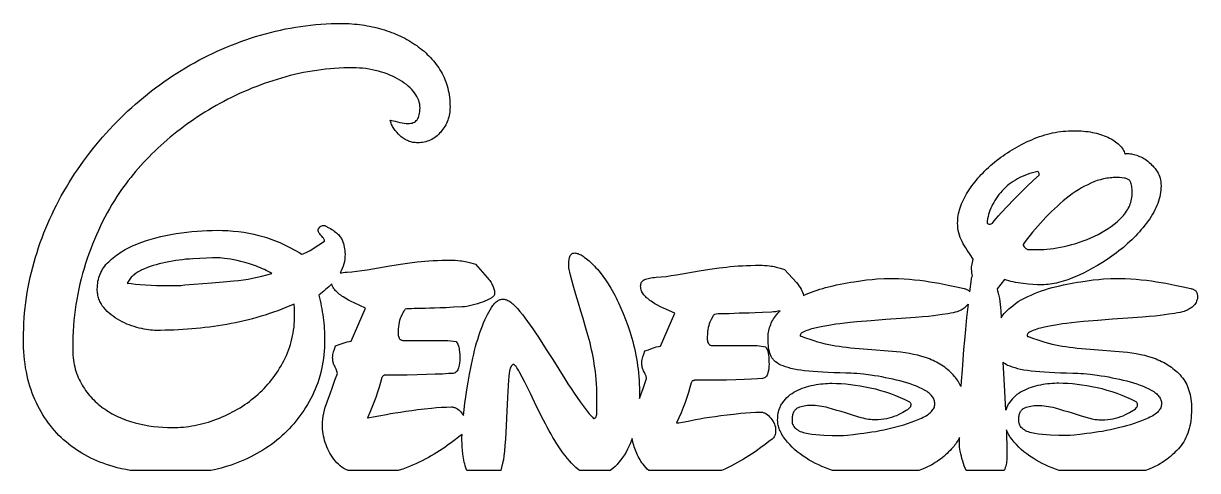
# Model space of a CAD drawing. Extents: x 7 to 206, y 15 to 91.
import ezdxf

# ---------------------------------------------------------------- set-up
doc = ezdxf.new("R2010")
doc.units = 0
doc.layers.add('CAMADA_1', color=18, linetype='CONTINUOUS')

msp = doc.modelspace()

# ---------------------------------------------------------------- linework, layer by layer
at = {"layer": 'CAMADA_1'}
for points in [[(25.24, 15.06), (24.5, 15.21), (23.77, 15.37), (23.05, 15.54), (22.35, 15.74), (21.78, 15.91), (21.21, 16.09), (20.66, 16.29), (20.12, 16.49), (19.59, 16.71), (19.06, 16.94), (18.55, 17.18), (18.05, 17.44), (17.56, 17.7), (17.07, 17.98), (16.6, 18.27), (16.14, 18.57), (15.69, 18.88), (15.24, 19.21), (14.81, 19.55), (14.39, 19.9), (13.97, 20.26), (13.57, 20.63), (13.18, 21.01), (12.8, 21.41), (12.43, 21.81), (12.07, 22.23), (11.73, 22.66), (11.39, 23.1), (11.07, 23.56), (10.76, 24.02), (10.45, 24.5), (10.16, 24.98), (9.88, 25.48), (9.62, 25.99), (9.36, 26.51), (9.11, 27.05), (8.88, 27.59), (8.66, 28.15), (8.46, 28.72), (8.27, 29.31), (8.09, 29.9), (7.94, 30.52), (7.79, 31.14), (7.67, 31.78), (7.55, 32.43), (7.45, 33.09), (7.37, 33.77), (7.3, 34.45), (7.25, 35.16), (7.21, 35.87), (7.19, 36.6), (7.18, 37.34), (7.19, 38.23), (7.22, 39.11), (7.26, 39.99), (7.31, 40.87), (7.38, 41.74), (7.47, 42.61), (7.57, 43.48), (7.69, 44.34), (7.83, 45.2), (7.98, 46.06), (8.14, 46.91), (8.33, 47.76), (8.52, 48.61), (8.74, 49.46), (8.97, 50.3), (9.21, 51.14), (9.47, 51.97), (9.74, 52.8), (10.03, 53.62), (10.33, 54.44), (10.64, 55.25), (10.96, 56.05), (11.3, 56.85), (11.65, 57.64), (12.01, 58.43), (12.38, 59.21), (12.77, 59.98), (13.17, 60.75), (13.58, 61.51), (14, 62.27), (14.44, 63.02), (14.89, 63.76), (15.35, 64.5), (15.83, 65.23), (16.31, 65.95), (16.8, 66.67), (17.31, 67.38), (17.82, 68.08), (18.35, 68.77), (18.89, 69.46), (19.43, 70.13), (19.99, 70.8), (20.56, 71.47), (21.14, 72.12), (21.73, 72.77), (22.33, 73.41), (22.94, 74.04), (23.56, 74.67), (24.2, 75.28), (24.83, 75.89), (25.48, 76.48), (26.14, 77.06), (26.8, 77.63), (27.47, 78.19), (28.14, 78.74), (28.83, 79.28), (29.52, 79.81), (30.22, 80.32), (30.92, 80.83), (31.64, 81.32), (32.36, 81.81), (33.09, 82.28), (33.83, 82.74), (34.57, 83.19), (35.32, 83.62), (36.08, 84.05), (36.84, 84.46), (37.61, 84.86), (38.38, 85.25), (39.16, 85.63), (39.94, 85.99), (40.73, 86.34), (41.53, 86.68), (42.33, 87.01), (43.13, 87.33), (43.95, 87.63), (44.76, 87.92), (45.59, 88.2), (46.41, 88.46), (47.25, 88.71), (48.09, 88.95), (48.93, 89.18), (49.77, 89.39), (50.61, 89.58), (51.46, 89.76), (52.31, 89.92), (53.16, 90.07), (54.02, 90.2), (54.88, 90.31), (55.73, 90.41), (56.6, 90.5), (57.46, 90.57), (58.33, 90.62), (59.2, 90.66), (60.07, 90.68), (60.94, 90.69), (61.38, 90.69), (61.82, 90.68), (62.26, 90.66), (62.7, 90.63), (63.13, 90.6), (63.57, 90.56), (64, 90.51), (64.43, 90.45), (64.85, 90.39), (65.28, 90.32), (65.7, 90.24), (66.12, 90.15), (66.54, 90.06), (66.96, 89.95), (67.37, 89.85), (67.79, 89.73), (68.2, 89.61), (68.6, 89.47), (69, 89.34), (69.39, 89.19), (69.78, 89.04), (70.16, 88.89), (70.54, 88.72), (70.91, 88.55), (71.27, 88.37), (71.63, 88.19), (71.98, 88), (72.33, 87.8), (72.67, 87.59), (73.01, 87.38), (73.34, 87.16), (73.67, 86.94), (73.99, 86.71), (74.3, 86.47), (74.6, 86.23), (74.9, 85.98), (75.18, 85.72), (75.46, 85.46), (75.73, 85.2), (75.99, 84.92), (76.24, 84.65), (76.49, 84.36), (76.72, 84.07), (76.95, 83.77), (77.17, 83.47), (77.38, 83.16), (77.58, 82.85), (77.78, 82.53), (77.96, 82.2), (78.13, 81.87), (78.29, 81.53), (78.44, 81.19), (78.58, 80.84), (78.7, 80.48), (78.82, 80.12), (78.92, 79.75), (79.01, 79.38), (79.08, 79), (79.15, 78.61), (79.2, 78.22), (79.25, 77.82), (79.28, 77.42), (79.29, 77.01), (79.3, 76.59), (79.29, 76.29), (79.27, 76), (79.24, 75.7), (79.2, 75.42), (79.15, 75.13), (79.08, 74.85), (79, 74.58), (78.91, 74.31), (78.8, 74.05), (78.68, 73.79), (78.56, 73.53), (78.41, 73.29), (78.26, 73.04), (78.1, 72.8), (77.92, 72.56), (77.73, 72.33), (77.53, 72.11), (77.32, 71.91), (77.11, 71.71), (76.89, 71.54), (76.67, 71.37), (76.44, 71.22), (76.21, 71.09), (75.96, 70.96), (75.72, 70.86), (75.46, 70.77), (75.21, 70.69), (74.94, 70.62), (74.67, 70.57), (74.39, 70.54), (74.11, 70.52), (73.82, 70.51), (73.62, 70.51), (73.42, 70.53), (73.22, 70.55), (73.03, 70.58), (72.84, 70.62), (72.65, 70.67), (72.46, 70.73), (72.28, 70.8), (72.09, 70.88), (71.91, 70.96), (71.73, 71.06), (71.56, 71.16), (71.39, 71.28), (71.21, 71.4), (71.05, 71.53), (70.88, 71.67), (70.57, 71.97), (70.28, 72.28), (70.02, 72.6), (69.79, 72.93), (69.69, 73.1), (69.59, 73.27), (69.5, 73.45), (69.42, 73.62), (69.34, 73.8), (69.27, 73.99), (69.21, 74.17), (69.16, 74.36), (70.03, 74.16), (70.83, 73.96), (71.2, 73.87), (71.55, 73.8), (71.89, 73.77), (72.2, 73.75), (72.44, 73.76), (72.67, 73.8), (72.89, 73.85), (73.09, 73.92), (73.27, 74.01), (73.44, 74.13), (73.59, 74.26), (73.72, 74.41), (73.84, 74.59), (73.94, 74.78), (74.03, 75), (74.1, 75.24), (74.16, 75.5), (74.2, 75.77), (74.22, 76.07), (74.23, 76.39), (74.21, 76.72), (74.17, 77.04), (74.1, 77.37), (74, 77.68), (73.87, 78), (73.71, 78.31), (73.53, 78.62), (73.31, 78.93), (73.08, 79.23), (72.82, 79.52), (72.54, 79.8), (72.24, 80.08), (71.92, 80.35), (71.57, 80.61), (71.21, 80.86), (70.83, 81.11), (70.43, 81.34), (70.01, 81.56), (69.58, 81.77), (69.13, 81.97), (68.67, 82.15), (68.19, 82.32), (67.69, 82.48), (67.18, 82.63), (66.66, 82.76), (66.13, 82.87), (65.6, 82.97), (65.06, 83.05), (64.52, 83.11), (63.97, 83.15), (63.42, 83.18), (62.87, 83.19), (62.1, 83.18), (61.33, 83.16), (60.56, 83.13), (59.79, 83.08), (59.03, 83.02), (58.27, 82.94), (57.51, 82.86), (56.76, 82.76), (56, 82.64), (55.25, 82.51), (54.5, 82.37), (53.76, 82.22), (53.01, 82.05), (52.27, 81.87), (51.53, 81.67), (50.8, 81.46), (50.07, 81.24), (49.34, 81.01), (48.62, 80.77), (47.9, 80.52), (47.19, 80.27), (46.49, 80), (45.79, 79.72), (45.09, 79.43), (44.4, 79.14), (43.72, 78.83), (43.04, 78.52), (42.37, 78.19), (41.71, 77.86), (41.05, 77.51), (40.39, 77.16), (39.74, 76.8), (39.1, 76.43), (38.46, 76.05), (37.84, 75.66), (37.22, 75.27), (36.61, 74.87), (36.01, 74.47), (35.41, 74.06), (34.82, 73.64), (34.24, 73.22), (33.67, 72.78), (33.11, 72.35), (32.55, 71.9), (32.01, 71.45), (31.47, 70.99), (30.93, 70.52), (30.41, 70.05), (29.9, 69.58), (29.39, 69.1), (28.9, 68.61), (28.41, 68.13), (27.94, 67.64), (27.48, 67.15), (27.02, 66.66), (26.58, 66.16), (26.15, 65.66), (25.73, 65.16), (25.32, 64.65), (24.91, 64.15), (24.52, 63.64), (24.14, 63.12), (23.77, 62.61), (23.41, 62.09), (22.97, 61.43), (22.55, 60.75), (22.13, 60.06), (21.72, 59.36), (21.33, 58.65), (20.94, 57.93), (20.57, 57.19), (20.2, 56.45), (19.85, 55.69), (19.51, 54.92), (19.18, 54.14), (18.86, 53.35), (18.55, 52.55), (18.25, 51.73), (17.96, 50.91), (17.68, 50.07), (17.42, 49.22), (17.17, 48.37), (16.94, 47.51), (16.73, 46.65), (16.53, 45.78), (16.35, 44.91), (16.19, 44.02), (16.05, 43.14), (15.92, 42.24), (15.81, 41.34), (15.71, 40.44), (15.64, 39.53), (15.58, 38.61), (15.54, 37.68), (15.51, 36.76), (15.5, 35.82), (15.51, 35.39), (15.52, 34.97), (15.55, 34.56), (15.59, 34.15), (15.64, 33.75), (15.7, 33.36), (15.77, 32.98), (15.86, 32.6), (15.95, 32.23), (16.06, 31.87), (16.17, 31.51), (16.3, 31.16), (16.44, 30.82), (16.59, 30.48), (16.75, 30.16), (16.92, 29.84), (17.1, 29.52), (17.29, 29.22), (17.49, 28.92), (17.69, 28.62), (17.9, 28.34), (18.11, 28.06), (18.34, 27.78), (18.57, 27.52), (18.81, 27.26), (19.05, 27), (19.3, 26.76), (19.56, 26.52), (19.83, 26.28), (20.1, 26.06), (20.39, 25.84), (20.67, 25.63), (20.97, 25.42), (21.27, 25.22), (21.57, 25.03), (21.88, 24.84), (22.2, 24.67), (22.52, 24.49), (22.85, 24.33), (23.18, 24.17), (23.52, 24.02), (23.87, 23.87), (24.22, 23.73), (24.57, 23.6), (24.93, 23.48), (25.3, 23.36), (25.67, 23.25), (26.05, 23.14), (26.81, 22.95), (27.58, 22.79), (28.36, 22.65), (29.14, 22.53), (29.93, 22.44), (30.73, 22.38), (31.53, 22.34), (32.34, 22.33), (32.81, 22.34), (33.28, 22.35), (33.75, 22.38), (34.21, 22.42), (34.68, 22.47), (35.15, 22.53), (35.62, 22.6), (36.09, 22.69), (36.56, 22.78), (37.03, 22.89), (37.5, 23), (37.97, 23.13), (38.44, 23.27), (38.91, 23.42), (39.37, 23.58), (39.84, 23.75), (40.31, 23.93), (40.77, 24.12), (41.22, 24.32), (41.67, 24.53), (42.1, 24.74), (42.54, 24.97), (42.96, 25.2), (43.38, 25.44), (43.79, 25.68), (44.2, 25.94), (44.6, 26.21), (44.99, 26.48), (45.37, 26.76), (45.75, 27.05), (46.12, 27.35), (46.49, 27.66), (46.84, 27.97), (47.19, 28.29), (47.53, 28.62), (47.87, 28.96), (48.19, 29.31), (48.51, 29.66), (48.81, 30.02), (49.11, 30.39), (49.4, 30.77), (49.68, 31.16), (49.96, 31.55), (50.22, 31.95), (50.48, 32.36), (50.73, 32.78), (50.97, 33.21), (51.2, 33.64), (51.42, 34.08), (51.63, 34.53), (51.82, 34.98), (52, 35.44), (52.17, 35.9), (52.32, 36.37), (52.45, 36.85), (52.57, 37.33), (52.68, 37.82), (52.77, 38.31), (52.85, 38.81), (52.92, 39.32), (52.97, 39.83), (53, 40.35), (53.02, 40.87), (53.03, 41.4), (53.03, 42.31), (53.02, 42.52), (53, 42.74), (52.97, 42.98), (52.93, 43.22), (52.24, 42.93), (51.55, 42.64), (50.86, 42.36), (50.16, 42.1), (49.46, 41.84), (48.76, 41.6), (48.06, 41.37), (47.35, 41.15), (46.64, 40.94), (45.92, 40.74), (45.21, 40.55), (44.48, 40.37), (43.76, 40.21), (43.03, 40.05), (42.3, 39.91), (41.57, 39.78), (40.83, 39.65), (40.09, 39.54), (39.35, 39.43), (38.61, 39.33), (37.87, 39.24), (37.13, 39.16), (36.38, 39.08), (35.63, 39.02), (34.89, 38.96), (34.14, 38.9), (33.38, 38.86), (32.63, 38.83), (31.87, 38.8), (31.12, 38.78), (30.36, 38.77), (29.6, 38.76), (29.31, 38.77), (29, 38.79), (28.68, 38.82), (28.33, 38.86), (27.97, 38.92), (27.58, 38.99), (27.18, 39.07), (26.76, 39.17), (26.33, 39.28), (25.91, 39.4), (25.49, 39.54), (25.07, 39.69), (24.66, 39.85), (24.26, 40.03), (23.86, 40.23), (23.46, 40.44), (23.08, 40.66), (22.71, 40.89), (22.35, 41.15), (22.01, 41.41), (21.68, 41.69), (21.36, 41.99), (21.06, 42.29), (20.78, 42.62), (20.64, 42.78), (20.51, 42.95), (20.4, 43.13), (20.29, 43.31), (20.19, 43.49), (20.1, 43.68), (20.01, 43.87), (19.94, 44.06), (19.87, 44.26), (19.82, 44.46), (19.77, 44.67), (19.73, 44.88), (19.7, 45.09), (19.68, 45.31), (19.66, 45.53), (19.66, 45.76), (19.67, 46.1), (19.69, 46.43), (19.73, 46.76), (19.78, 47.08), (19.85, 47.39), (19.93, 47.69), (20.03, 47.99), (20.14, 48.28), (20.27, 48.57), (20.41, 48.85), (20.57, 49.12), (20.74, 49.38), (20.93, 49.64), (21.13, 49.89), (21.35, 50.14), (21.59, 50.38), (21.83, 50.61), (22.08, 50.83), (22.34, 51.05), (22.61, 51.27), (22.89, 51.48), (23.17, 51.68), (23.47, 51.88), (23.77, 52.07), (24.08, 52.26), (24.39, 52.44), (24.72, 52.62), (25.05, 52.79), (25.39, 52.96), (25.74, 53.12), (26.09, 53.27), (26.46, 53.42), (27.2, 53.7), (27.97, 53.96), (28.75, 54.21), (29.56, 54.43), (30.39, 54.64), (31.24, 54.83), (32.11, 54.99), (33, 55.14), (33.89, 55.27), (34.78, 55.39), (35.66, 55.48), (36.53, 55.56), (37.4, 55.62), (38.26, 55.67), (39.1, 55.69), (39.95, 55.7), (40.85, 55.69), (41.75, 55.65), (42.65, 55.58), (43.53, 55.48), (44.41, 55.36), (45.28, 55.22), (46.14, 55.04), (46.99, 54.84), (47.42, 54.72), (47.85, 54.6), (48.28, 54.46), (48.72, 54.32), (49.16, 54.16), (49.61, 53.98), (50.05, 53.8), (50.51, 53.61), (50.96, 53.4), (51.42, 53.19), (51.88, 52.96), (52.35, 52.72), (52.82, 52.47), (53.29, 52.2), (53.77, 51.93), (54.25, 51.64), (54.48, 51.72), (54.71, 51.82), (54.95, 51.92), (55.18, 52.04), (55.43, 52.16), (55.67, 52.3), (55.92, 52.45), (56.17, 52.61), (58.1, 53.87), (58.09, 53.96), (58.07, 54.05), (58.02, 54.15), (57.96, 54.25), (57.88, 54.37), (57.79, 54.5), (57.54, 54.79), (57.41, 54.94), (57.3, 55.08), (57.2, 55.22), (57.12, 55.35), (57.06, 55.47), (57.02, 55.59), (56.99, 55.7), (56.98, 55.8), (57.07, 55.97), (57.16, 56.11), (57.26, 56.23), (57.37, 56.33), (57.48, 56.41), (57.61, 56.47), (57.75, 56.5), (57.9, 56.51), (58.04, 56.51), (58.15, 56.49), (58.24, 56.45), (58.3, 56.41), (58.83, 56.13), (59.08, 55.99), (59.31, 55.85), (59.53, 55.7), (59.73, 55.56), (59.93, 55.41), (60.1, 55.27), (60.27, 55.12), (60.42, 54.98), (60.56, 54.83), (60.68, 54.68), (60.79, 54.53), (60.89, 54.38), (60.97, 54.23), (61.04, 54.08), (61.16, 53.77), (61.26, 53.47), (61.35, 53.16), (61.42, 52.86), (61.48, 52.56), (61.52, 52.25), (61.54, 51.95), (61.55, 51.64), (61.54, 51.22), (61.5, 50.81), (61.43, 50.41), (61.34, 50.01), (61.22, 49.61), (61.07, 49.23), (60.9, 48.85), (60.7, 48.48), (60.97, 48.53), (61.25, 48.57), (61.56, 48.61), (61.88, 48.64), (62.71, 48.7), (63.55, 48.79), (64.4, 48.9), (65.28, 49.04), (69.14, 49.7), (70.21, 49.88), (71.33, 50.04), (72.51, 50.21), (73.75, 50.36), (74.4, 50.43), (75.06, 50.49), (75.74, 50.55), (76.44, 50.59), (77.16, 50.62), (77.9, 50.65), (78.66, 50.66), (79.43, 50.67), (79.8, 50.66), (80.19, 50.64), (80.61, 50.61), (81.05, 50.56), (81.29, 50.53), (81.56, 50.49), (81.84, 50.43), (82.15, 50.36), (82.82, 50.18), (83.59, 49.96), (85.57, 47.72), (85.87, 47.37), (86, 47.2), (86.12, 47.02), (86.24, 46.85), (86.34, 46.67), (86.43, 46.5), (86.52, 46.33), (86.59, 46.16), (86.66, 45.99), (86.71, 45.82), (86.76, 45.65), (86.79, 45.48), (86.82, 45.32), (86.83, 45.15), (86.84, 44.99), (86.83, 44.89), (86.8, 44.79), (86.75, 44.69), (86.68, 44.59), (86.6, 44.5), (86.49, 44.41), (86.37, 44.31), (86.23, 44.23), (85.91, 44.05), (85.57, 43.88), (85.2, 43.72), (84.81, 43.57), (84.39, 43.42), (83.96, 43.27), (83.5, 43.14), (83.03, 43.01), (82.57, 42.9), (82.13, 42.82), (81.73, 42.77), (81.54, 42.76), (81.36, 42.75), (79.86, 42.67), (78.62, 42.6), (77.58, 42.56), (76.69, 42.55), (75.88, 42.54), (75.07, 42.5), (74.21, 42.46), (73.24, 42.45), (72.77, 42.44), (72.36, 42.43), (72.01, 42.39), (71.72, 42.35), (71.64, 42.26), (71.56, 42.15), (71.47, 42.02), (71.38, 41.87), (71.18, 41.49), (70.96, 41.03), (70.86, 40.76), (70.76, 40.47), (70.68, 40.14), (70.62, 39.79), (70.57, 39.41), (70.53, 39), (70.51, 38.56), (70.51, 38.09), (70.52, 37.93), (70.56, 37.77), (70.62, 37.6), (70.71, 37.43), (70.76, 37.35), (70.83, 37.27), (70.9, 37.21), (70.99, 37.16), (71.08, 37.12), (71.18, 37.1), (71.3, 37.08), (71.42, 37.07), (78.92, 37.07), (80.34, 36.87), (80.44, 36.74), (80.53, 36.6), (80.61, 36.44), (80.67, 36.28), (80.73, 36.1), (80.78, 35.91), (80.82, 35.71), (80.85, 35.5), (80.9, 35.08), (80.93, 34.68), (80.95, 34.3), (80.95, 33.93), (80.94, 33.61), (80.9, 33.26), (80.84, 32.88), (80.75, 32.46), (80.69, 32.26), (80.62, 32.08), (80.53, 31.92), (80.42, 31.79), (80.3, 31.68), (80.16, 31.59), (80.01, 31.53), (79.84, 31.5), (79.02, 31.45), (78, 31.39), (76.77, 31.34), (75.32, 31.29), (73.73, 31.25), (72.04, 31.22), (70.26, 31.2), (68.38, 31.19), (68.28, 31.19), (68.19, 31.17), (68.1, 31.13), (68.02, 31.09), (67.95, 31.03), (67.88, 30.96), (67.82, 30.88), (67.77, 30.79), (67.55, 29.97), (67.31, 29.14), (67.04, 28.29), (66.75, 27.44), (66.44, 26.58), (66.09, 25.71), (65.73, 24.85), (65.33, 23.99), (65.47, 24), (65.69, 24.03), (66.33, 24.13), (67.28, 24.3), (68.53, 24.55), (69.26, 24.69), (70.05, 24.82), (70.91, 24.96), (71.84, 25.09), (72.83, 25.23), (73.88, 25.36), (75, 25.49), (76.19, 25.61), (77.01, 25.7), (77.86, 25.77), (78.71, 25.8), (79.53, 25.82), (79.65, 25.81), (79.76, 25.8), (79.87, 25.78), (79.98, 25.75), (80.09, 25.72), (80.2, 25.67), (80.42, 25.56), (80.63, 25.42), (80.85, 25.25), (81.05, 25.04), (81.26, 24.8), (81.43, 24.57), (81.58, 24.35), (81.69, 25.38), (81.81, 26.44), (81.96, 27.55), (82.13, 28.69), (82.34, 30.03), (82.58, 31.38), (82.85, 32.72), (83.14, 34.07), (83.3, 34.73), (83.46, 35.38), (83.63, 36.02), (83.8, 36.64), (83.98, 37.25), (84.17, 37.84), (84.36, 38.42), (84.56, 38.99), (84.77, 39.53), (84.97, 40.05), (85.18, 40.55), (85.4, 41.01), (85.62, 41.46), (85.84, 41.88), (86.06, 42.27), (86.29, 42.64), (86.4, 42.81), (86.52, 42.97), (86.64, 43.12), (86.75, 43.26), (86.88, 43.39), (87, 43.5), (87.12, 43.61), (87.25, 43.7), (87.38, 43.79), (87.51, 43.86), (87.64, 43.92), (87.77, 43.97), (87.9, 44.01), (88.04, 44.03), (88.18, 44.05), (88.31, 44.06), (88.46, 44.05), (88.6, 44.02), (88.75, 43.98), (88.91, 43.93), (89.07, 43.85), (89.23, 43.76), (89.4, 43.66), (89.57, 43.54), (89.75, 43.4), (89.93, 43.24), (90.11, 43.07), (90.3, 42.89), (90.5, 42.68), (90.69, 42.47), (91.1, 41.98), (91.53, 41.44), (91.96, 40.88), (92.39, 40.29), (92.84, 39.67), (93.29, 39.02), (93.76, 38.35), (94.23, 37.64), (94.7, 36.91), (95.68, 35.39), (96.67, 33.83), (98.71, 30.57), (99.23, 29.74), (99.75, 28.94), (100.26, 28.17), (100.78, 27.42), (101.29, 26.7), (101.8, 26), (102.31, 25.33), (102.82, 24.68), (103.17, 24.33), (103.4, 24.08), (103.52, 23.92), (103.54, 23.89), (103.54, 23.88), (103.53, 23.87), (103.65, 23.88), (103.75, 23.91), (103.84, 23.97), (103.92, 24.04), (103.98, 24.13), (104.03, 24.24), (104.07, 24.38), (104.09, 24.53), (104.11, 24.9), (104.12, 25.36), (104.14, 26.51), (104.13, 27.36), (104.11, 28.17), (104.09, 28.96), (104.05, 29.72), (104, 30.44), (103.94, 31.14), (103.87, 31.81), (103.78, 32.44), (103.69, 33.06), (103.59, 33.67), (103.48, 34.28), (103.36, 34.88), (103.24, 35.47), (103.11, 36.06), (102.97, 36.64), (102.82, 37.21), (102.5, 38.37), (102.16, 39.56), (101.79, 40.78), (101.4, 42.03), (100.99, 43.36), (100.56, 44.82), (100.12, 46.4), (99.67, 48.11), (99.37, 49.33), (99.37, 49.74), (99.38, 50.05), (99.41, 50.38), (99.46, 50.74), (99.52, 51.11), (99.57, 51.28), (99.63, 51.44), (99.71, 51.57), (99.81, 51.68), (99.93, 51.76), (100.06, 51.82), (100.22, 51.85), (100.38, 51.87), (100.51, 51.86), (100.65, 51.84), (100.79, 51.8), (100.95, 51.76), (101.1, 51.69), (101.27, 51.62), (101.44, 51.53), (101.61, 51.42), (101.8, 51.31), (101.99, 51.17), (102.39, 50.87), (102.82, 50.51), (103.27, 50.09), (103.51, 49.86), (103.74, 49.63), (103.97, 49.38), (104.21, 49.12), (104.44, 48.84), (104.67, 48.56), (105.13, 47.96), (105.58, 47.32), (106.03, 46.63), (106.48, 45.9), (106.93, 45.12), (107.15, 44.72), (107.36, 44.3), (107.58, 43.88), (107.79, 43.45), (108.19, 42.55), (108.59, 41.61), (108.97, 40.63), (109.33, 39.62), (109.68, 38.56), (110.02, 37.46), (110.18, 36.9), (110.33, 36.34), (110.47, 35.76), (110.6, 35.18), (110.72, 34.6), (110.82, 34), (110.92, 33.4), (111.01, 32.8), (111.09, 32.19), (111.15, 31.57), (111.21, 30.94), (111.26, 30.31), (111.29, 29.68), (111.32, 29.03), (111.33, 28.38), (111.34, 27.73), (111.33, 27.26), (111.94, 28.94), (112.54, 30.62), (112.43, 31.01), (112.31, 31.36), (112.18, 31.67), (112.03, 31.94), (111.96, 32.07), (111.9, 32.21), (111.85, 32.36), (111.8, 32.52), (111.77, 32.69), (111.75, 32.87), (111.73, 33.06), (111.73, 33.26), (111.74, 33.55), (111.77, 33.82), (111.81, 34.06), (111.88, 34.27), (112.04, 34.73), (112.23, 35.29), (112.86, 35.5), (113.5, 35.74), (113.84, 35.86), (114.17, 35.96), (114.52, 36.04), (114.87, 36.1), (117.31, 41.68), (115.38, 42.54), (114.88, 42.77), (114.4, 43.02), (113.94, 43.28), (113.5, 43.55), (113.29, 43.69), (113.09, 43.84), (112.9, 43.99), (112.72, 44.14), (112.54, 44.29), (112.38, 44.45), (112.23, 44.61), (112.08, 44.77), (111.95, 44.94), (111.84, 45.11), (111.74, 45.29), (111.66, 45.47), (111.6, 45.65), (111.56, 45.84), (111.53, 46.04), (111.52, 46.24), (111.54, 46.44), (111.57, 46.61), (111.62, 46.78), (111.69, 46.93), (111.78, 47.06), (111.9, 47.17), (112.03, 47.27), (112.18, 47.36), (112.36, 47.43), (112.56, 47.5), (112.77, 47.56), (113.01, 47.61), (113.27, 47.66), (113.54, 47.7), (113.84, 47.73), (114.16, 47.76), (114.98, 47.83), (115.82, 47.91), (116.68, 48.03), (117.56, 48.17), (121.41, 48.83), (122.48, 49), (123.61, 49.17), (124.79, 49.33), (126.03, 49.49), (126.67, 49.56), (127.33, 49.62), (128.02, 49.67), (128.72, 49.71), (129.44, 49.75), (130.17, 49.77), (130.93, 49.79), (131.71, 49.79), (132.08, 49.78), (132.47, 49.77), (132.89, 49.73), (133.33, 49.69), (133.57, 49.66), (133.83, 49.61), (134.12, 49.56), (134.42, 49.49), (135.1, 49.31), (135.87, 49.08), (137.85, 46.85), (138.08, 46.57), (138.29, 46.3), (138.48, 46.02), (138.64, 45.75), (138.78, 45.48), (138.9, 45.22), (138.99, 44.95), (139.05, 44.69), (139.5, 44.88), (139.95, 45.07), (140.4, 45.24), (140.87, 45.41), (141.34, 45.57), (141.82, 45.72), (142.3, 45.86), (142.8, 46), (144.05, 46.31), (144.66, 46.45), (145.27, 46.58), (145.87, 46.7), (146.46, 46.82), (147.04, 46.92), (147.61, 47.01), (148.71, 47.17), (149.72, 47.3), (150.64, 47.4), (151.47, 47.47), (152.7, 47.54), (153.24, 47.57), (154.2, 47.56), (155.14, 47.53), (156.06, 47.49), (156.96, 47.43), (157.84, 47.35), (158.71, 47.26), (159.56, 47.14), (160.39, 47.01), (161.99, 46.73), (163.5, 46.44), (164.91, 46.15), (166.23, 45.85), (166.35, 45.82), (166.47, 45.78), (166.58, 45.74), (166.68, 45.69), (166.78, 45.64), (166.87, 45.58), (166.96, 45.51), (167.04, 45.44), (167.1, 45.36), (167.16, 45.27), (167.44, 47.43), (167.47, 47.6), (167.52, 47.75), (167.58, 47.88), (167.65, 47.98), (167.59, 48.25), (167.53, 48.53), (167.49, 48.82), (167.45, 49.12), (167.45, 49.33), (167.47, 49.54), (167.5, 49.76), (167.55, 49.98), (167.75, 50.84), (167.21, 51.6), (166.72, 52.34), (166.49, 52.71), (166.28, 53.07), (166.07, 53.43), (165.87, 53.79), (165.7, 54.15), (165.54, 54.51), (165.41, 54.89), (165.3, 55.28), (165.22, 55.68), (165.16, 56.09), (165.12, 56.5), (165.11, 56.93), (165.12, 57.25), (165.14, 57.57), (165.17, 57.89), (165.22, 58.21), (165.28, 58.53), (165.36, 58.86), (165.44, 59.19), (165.54, 59.52), (165.66, 59.85), (165.79, 60.18), (165.93, 60.51), (166.08, 60.85), (166.25, 61.18), (166.43, 61.52), (166.63, 61.86), (166.84, 62.2), (167.06, 62.54), (167.28, 62.88), (167.52, 63.22), (167.77, 63.55), (168.02, 63.87), (168.28, 64.19), (168.55, 64.51), (168.83, 64.83), (169.11, 65.14), (169.41, 65.45), (169.71, 65.75), (170.02, 66.06), (170.34, 66.35), (170.67, 66.65), (171.01, 66.94), (171.35, 67.22), (171.7, 67.51), (172.06, 67.78), (172.42, 68.05), (172.79, 68.32), (173.16, 68.58), (173.54, 68.83), (173.93, 69.08), (174.32, 69.32), (174.71, 69.55), (175.11, 69.78), (175.52, 70), (175.93, 70.22), (176.35, 70.43), (176.78, 70.64), (177.2, 70.84), (177.64, 71.03), (178.08, 71.21), (178.52, 71.39), (178.96, 71.55), (179.4, 71.69), (179.84, 71.83), (180.28, 71.96), (180.73, 72.07), (181.18, 72.17), (181.62, 72.26), (182.07, 72.34), (182.52, 72.4), (182.97, 72.45), (183.43, 72.5), (183.88, 72.53), (184.33, 72.54), (184.79, 72.55), (185.2, 72.55), (185.61, 72.53), (186.01, 72.51), (186.4, 72.48), (186.79, 72.44), (187.16, 72.39), (187.53, 72.34), (187.9, 72.27), (188.25, 72.2), (188.6, 72.11), (188.94, 72.02), (189.27, 71.92), (189.59, 71.81), (189.91, 71.7), (190.22, 71.57), (190.52, 71.43), (190.81, 71.29), (191.09, 71.15), (191.35, 70.99), (191.59, 70.84), (191.83, 70.68), (192.04, 70.51), (192.25, 70.34), (192.43, 70.17), (192.61, 69.99), (192.77, 69.8), (192.91, 69.61), (193.04, 69.42), (193.15, 69.22), (193.26, 69.02), (193.34, 68.81), (193.41, 68.59), (193.5, 68.61), (193.53, 68.62), (193.56, 68.64), (193.6, 68.67), (193.65, 68.68), (193.72, 68.69), (193.82, 68.7), (193.97, 68.69), (194.14, 68.68), (194.32, 68.65), (194.51, 68.62), (194.93, 68.52), (195.39, 68.39), (195.63, 68.31), (195.87, 68.21), (196.1, 68.11), (196.34, 67.99), (196.57, 67.85), (196.81, 67.71), (197.04, 67.55), (197.27, 67.38), (197.49, 67.19), (197.71, 67), (197.91, 66.8), (198.11, 66.59), (198.31, 66.37), (198.49, 66.14), (198.67, 65.9), (198.84, 65.65), (198.99, 65.39), (199.13, 65.12), (199.24, 64.84), (199.33, 64.54), (199.4, 64.23), (199.46, 63.9), (199.49, 63.57), (199.5, 63.22), (199.49, 62.85), (199.46, 62.48), (199.42, 62.11), (199.36, 61.74), (199.28, 61.38), (199.19, 61.01), (199.08, 60.64), (198.95, 60.26), (198.81, 59.89), (198.64, 59.52), (198.47, 59.15), (198.27, 58.78), (198.06, 58.41), (197.83, 58.03), (197.58, 57.66), (197.32, 57.29), (197.04, 56.91), (196.76, 56.55), (196.46, 56.18), (196.17, 55.83), (195.86, 55.47), (195.55, 55.13), (195.22, 54.78), (194.89, 54.45), (194.56, 54.11), (194.21, 53.78), (193.86, 53.46), (193.5, 53.14), (193.14, 52.82), (192.76, 52.51), (192.38, 52.21), (191.99, 51.91), (191.2, 51.33), (190.4, 50.77), (189.59, 50.24), (188.77, 49.74), (187.94, 49.27), (187.1, 48.82), (186.26, 48.4), (185.4, 48), (184.97, 47.82), (184.55, 47.65), (184.14, 47.49), (183.73, 47.34), (183.33, 47.2), (182.94, 47.08), (182.56, 46.96), (182.18, 46.86), (181.81, 46.77), (181.44, 46.7), (181.09, 46.63), (180.74, 46.58), (180.4, 46.54), (180.06, 46.51), (179.73, 46.49), (179.41, 46.48), (178.64, 46.5), (177.84, 46.53), (177.02, 46.6), (176.17, 46.69), (175.74, 46.74), (175.33, 46.81), (174.92, 46.88), (174.52, 46.96), (174.13, 47.06), (173.75, 47.16), (173.38, 47.27), (173.02, 47.4), (171.77, 45.81), (171.88, 45.44), (171.99, 45.04), (172.08, 44.61), (172.17, 44.16), (172.24, 43.67), (172.31, 43.16), (172.36, 42.62), (172.41, 42.06), (172.45, 40.9), (172.62, 41.15), (172.81, 41.38), (172.99, 41.6), (173.17, 41.8), (173.37, 42.01), (173.56, 42.21), (173.77, 42.4), (173.98, 42.59), (174.42, 42.95), (174.88, 43.3), (175.36, 43.63), (175.87, 43.93), (176.41, 44.22), (176.96, 44.49), (177.52, 44.75), (178.09, 45), (178.68, 45.22), (179.27, 45.44), (179.88, 45.64), (180.5, 45.83), (181.12, 46), (182.38, 46.31), (182.99, 46.45), (183.6, 46.58), (184.19, 46.7), (184.78, 46.82), (185.37, 46.92), (185.94, 47.01), (187.04, 47.17), (188.05, 47.3), (188.97, 47.4), (189.8, 47.47), (191.03, 47.54), (191.57, 47.57), (192.53, 47.56), (193.46, 47.53), (194.38, 47.49), (195.29, 47.43), (196.17, 47.35), (197.04, 47.26), (197.89, 47.14), (198.72, 47.01), (200.32, 46.73), (201.83, 46.44), (203.24, 46.15), (204.55, 45.85), (204.68, 45.82), (204.79, 45.78), (204.91, 45.74), (205.01, 45.69), (205.11, 45.64), (205.2, 45.58), (205.29, 45.51), (205.37, 45.44), (205.44, 45.36), (205.5, 45.26), (205.55, 45.14), (205.59, 45.01), (205.63, 44.86), (205.65, 44.7), (205.66, 44.52), (205.67, 44.32), (205.64, 44.1), (205.58, 43.89), (205.51, 43.69), (205.43, 43.5), (205.32, 43.32), (205.2, 43.15), (205.06, 43), (204.91, 42.85), (204.74, 42.72), (204.57, 42.59), (204.39, 42.47), (204.21, 42.36), (204.03, 42.25), (203.83, 42.16), (203.64, 42.07), (203.44, 41.99), (203.11, 41.89), (202.72, 41.8), (202.27, 41.72), (201.76, 41.64), (200.81, 41.5), (200.09, 41.38), (199.36, 41.28), (198.49, 41.19), (197.49, 41.11), (196.34, 41.03), (193.87, 40.86), (191.32, 40.67), (188.79, 40.47), (186.4, 40.27), (185.3, 40.17), (184.34, 40.06), (183.53, 39.96), (182.85, 39.86), (181.66, 39.66), (180.64, 39.48), (179.79, 39.31), (179.1, 39.15), (178.8, 39.07), (178.51, 38.99), (178.24, 38.89), (177.98, 38.8), (177.73, 38.69), (177.5, 38.58), (177.28, 38.46), (177.07, 38.34), (176.98, 38.24), (176.91, 38.14), (176.88, 38.04), (176.86, 37.93), (176.88, 37.85), (176.89, 37.81), (176.91, 37.78), (176.94, 37.76), (176.98, 37.74), (177.07, 37.73), (177.79, 37.46), (178.49, 37.22), (179.17, 36.99), (179.83, 36.79), (180.47, 36.61), (181.08, 36.46), (181.67, 36.32), (182.24, 36.21), (182.81, 36.11), (183.41, 36.02), (184.03, 35.93), (184.67, 35.85), (185.35, 35.78), (186.04, 35.72), (186.77, 35.66), (187.51, 35.6), (193.09, 35.14), (193.85, 35.07), (194.58, 34.97), (195.3, 34.85), (196.01, 34.71), (196.7, 34.55), (197.37, 34.37), (198.03, 34.16), (198.67, 33.93), (198.98, 33.8), (199.29, 33.67), (199.59, 33.53), (199.89, 33.38), (200.18, 33.23), (200.46, 33.06), (200.73, 32.89), (201, 32.71), (201.27, 32.52), (201.52, 32.33), (201.77, 32.12), (202.02, 31.91), (202.26, 31.69), (202.49, 31.46), (202.71, 31.23), (202.93, 30.99), (203.14, 30.73), (203.34, 30.47), (203.52, 30.19), (203.69, 29.9), (203.84, 29.6), (203.98, 29.28), (204.11, 28.95), (204.22, 28.62), (204.33, 28.26), (204.41, 27.9), (204.49, 27.52), (204.55, 27.14), (204.59, 26.73), (204.63, 26.32), (204.65, 25.9), (204.66, 25.46), (204.65, 24.95), (204.62, 24.45), (204.59, 23.96), (204.53, 23.5), (204.46, 23.04), (204.38, 22.6), (204.28, 22.18), (204.16, 21.77), (204.03, 21.37), (203.88, 20.99), (203.72, 20.63), (203.54, 20.28), (203.35, 19.94), (203.14, 19.62), (202.92, 19.31), (202.68, 19.02), (202.43, 18.74), (202.17, 18.46), (201.91, 18.2), (201.65, 17.95), (201.38, 17.7), (201.11, 17.46), (200.83, 17.23), (200.55, 17.01), (200.26, 16.8), (199.97, 16.6), (199.67, 16.41), (199.37, 16.22), (199.06, 16.05), (198.75, 15.88), (198.43, 15.72), (198.11, 15.57), (197.49, 15.3), (196.87, 15.06), (182.27, 15.06), (181.67, 15.28), (181.08, 15.51), (180.5, 15.75), (179.94, 16.01), (179.4, 16.27), (178.88, 16.55), (178.37, 16.84), (177.88, 17.14), (177.33, 17.5), (176.82, 17.87), (176.33, 18.25), (175.88, 18.64), (175.45, 19.04), (175.04, 19.44), (174.67, 19.86), (174.33, 20.29), (174.02, 20.71), (173.89, 20.91), (173.76, 21.12), (173.64, 21.33), (173.54, 21.53), (173.44, 21.73), (173.35, 21.93), (173.38, 20.72), (173.41, 19.51), (173.42, 18.3), (173.42, 17.1), (173.41, 16.84), (173.39, 16.59), (173.36, 16.33), (173.31, 16.07), (173.25, 15.82), (173.17, 15.57), (173.08, 15.31), (172.98, 15.06), (166.56, 15.06), (166.39, 15.44), (166.24, 15.83), (166.1, 16.23), (165.97, 16.65), (165.85, 17.08), (165.74, 17.5), (165.64, 17.91), (165.56, 18.32), (165.49, 18.7), (165.45, 19.03), (165.42, 19.31), (165.41, 19.54), (165.41, 20.66), (165.3, 20.44), (165.18, 20.22), (165.06, 20), (164.93, 19.79), (164.79, 19.59), (164.65, 19.39), (164.5, 19.2), (164.35, 19.02), (164.1, 18.74), (163.85, 18.46), (163.59, 18.2), (163.32, 17.95), (163.05, 17.7), (162.78, 17.46), (162.5, 17.23), (162.22, 17.01), (161.93, 16.8), (161.64, 16.6), (161.34, 16.41), (161.04, 16.22), (160.73, 16.05), (160.42, 15.88), (160.11, 15.72), (159.79, 15.57), (159.17, 15.3), (158.55, 15.06), (143.95, 15.06), (143.34, 15.28), (142.75, 15.51), (142.17, 15.75), (141.62, 16.01), (141.07, 16.27), (140.55, 16.55), (140.04, 16.84), (139.55, 17.14), (139.01, 17.5), (138.49, 17.87), (138.01, 18.25), (137.55, 18.64), (137.12, 19.04), (136.72, 19.44), (136.34, 19.86), (136, 20.29), (135.69, 20.71), (135.55, 20.93), (135.42, 21.13), (135.31, 21.34), (135.2, 21.55), (135.1, 21.76), (135.01, 21.96), (134.93, 22.16), (134.87, 22.36), (134.81, 22.56), (134.76, 22.76), (134.73, 22.95), (134.7, 23.15), (134.69, 23.34), (134.68, 23.53), (134.7, 23.98), (134.74, 24.41), (134.8, 24.81), (134.85, 25.01), (134.9, 25.2), (134.95, 25.39), (135.02, 25.58), (135.09, 25.75), (135.17, 25.93), (135.25, 26.1), (135.34, 26.26), (135.44, 26.42), (135.54, 26.57), (135.77, 26.87), (136.01, 27.15), (136.26, 27.42), (136.53, 27.66), (136.82, 27.9), (137.12, 28.11), (137.44, 28.32), (137.78, 28.5), (138.12, 28.67), (138.48, 28.83), (138.84, 28.98), (139.21, 29.11), (139.59, 29.23), (139.97, 29.34), (140.37, 29.43), (140.77, 29.52), (141.17, 29.59), (141.57, 29.65), (141.97, 29.7), (142.36, 29.74), (142.76, 29.78), (143.14, 29.8), (143.53, 29.82), (143.91, 29.82), (144.66, 29.81), (145.42, 29.77), (146.2, 29.71), (146.99, 29.63), (147.81, 29.52), (148.64, 29.39), (149.49, 29.24), (150.35, 29.06), (151.22, 28.86), (152.08, 28.62), (152.93, 28.37), (153.76, 28.08), (154.59, 27.77), (155.4, 27.43), (156.2, 27.07), (157, 26.68), (157.08, 26.57), (157.15, 26.47), (157.19, 26.37), (157.2, 26.27), (157.19, 26.08), (157.17, 25.99), (157.15, 25.91), (157.12, 25.84), (157.08, 25.78), (157.04, 25.72), (157, 25.66), (156.83, 25.51), (156.63, 25.35), (156.4, 25.19), (156.13, 25.03), (155.84, 24.86), (155.51, 24.69), (155.15, 24.52), (154.76, 24.34), (154.35, 24.18), (153.93, 24.03), (153.5, 23.91), (153.07, 23.81), (152.62, 23.73), (152.16, 23.68), (151.69, 23.64), (151.21, 23.63), (150.93, 23.64), (150.65, 23.65), (150.36, 23.68), (150.06, 23.72), (149.76, 23.77), (149.46, 23.83), (149.15, 23.9), (148.83, 23.99), (147.53, 24.37), (146.14, 24.8), (145.43, 25.02), (144.71, 25.24), (143.98, 25.46), (143.25, 25.66), (142.88, 25.76), (142.51, 25.84), (142.14, 25.91), (141.77, 25.97), (141.39, 26.01), (141.02, 26.04), (140.64, 26.06), (140.26, 26.07), (139.98, 26.06), (139.71, 26.04), (139.44, 26.01), (139.17, 25.97), (138.91, 25.91), (138.64, 25.84), (138.39, 25.76), (138.13, 25.66), (138.01, 25.61), (137.89, 25.54), (137.79, 25.46), (137.69, 25.38), (137.6, 25.28), (137.51, 25.17), (137.44, 25.05), (137.37, 24.93), (137.31, 24.79), (137.26, 24.64), (137.22, 24.48), (137.18, 24.31), (137.15, 24.13), (137.13, 23.94), (137.12, 23.74), (137.12, 23.53), (137.13, 23.31), (137.16, 23.1), (137.22, 22.9), (137.31, 22.71), (137.41, 22.53), (137.54, 22.36), (137.7, 22.21), (137.88, 22.06), (138.07, 21.93), (138.29, 21.8), (138.51, 21.69), (138.75, 21.59), (139.01, 21.5), (139.27, 21.42), (139.56, 21.36), (139.85, 21.3), (140.48, 21.21), (141.12, 21.13), (141.79, 21.08), (142.49, 21.05), (143.91, 21.01), (145.33, 21), (145.8, 21.01), (146.51, 21.07), (147.45, 21.17), (148.63, 21.3), (149.28, 21.38), (149.93, 21.47), (150.6, 21.58), (151.27, 21.69), (151.94, 21.82), (152.62, 21.96), (153.31, 22.1), (154, 22.26), (154.69, 22.43), (155.36, 22.62), (156.02, 22.81), (156.65, 23.01), (157.27, 23.23), (157.87, 23.45), (158.46, 23.69), (159.02, 23.94), (159.29, 24.07), (159.55, 24.2), (159.78, 24.33), (160, 24.47), (160.2, 24.61), (160.38, 24.75), (160.55, 24.9), (160.7, 25.05), (160.83, 25.21), (160.94, 25.36), (161.04, 25.52), (161.12, 25.69), (161.18, 25.85), (161.22, 26.02), (161.25, 26.2), (161.26, 26.37), (161.25, 26.53), (161.23, 26.7), (161.2, 26.85), (161.15, 27.01), (161.09, 27.16), (161.01, 27.31), (160.93, 27.46), (160.82, 27.6), (160.71, 27.74), (160.58, 27.88), (160.44, 28.02), (160.29, 28.15), (160.12, 28.28), (159.94, 28.41), (159.74, 28.53), (159.53, 28.65), (159.09, 28.89), (158.63, 29.11), (158.14, 29.33), (157.63, 29.53), (157.1, 29.72), (156.55, 29.9), (155.97, 30.07), (155.37, 30.23), (154.76, 30.37), (154.15, 30.51), (153.53, 30.65), (152.91, 30.77), (152.29, 30.89), (151.66, 31), (151.04, 31.1), (150.4, 31.19), (149.19, 31.34), (148.63, 31.41), (148.1, 31.46), (147.59, 31.49), (147.11, 31.52), (146.66, 31.54), (146.24, 31.54), (145.18, 31.57), (144.17, 31.61), (143.22, 31.65), (142.31, 31.7), (141.47, 31.75), (140.67, 31.81), (139.93, 31.88), (139.25, 31.95), (138.61, 32.03), (138.01, 32.12), (137.45, 32.23), (136.93, 32.34), (136.44, 32.47), (136, 32.61), (135.6, 32.75), (135.24, 32.91), (134.91, 33.08), (134.62, 33.27), (134.35, 33.46), (134.11, 33.67), (134, 33.78), (133.9, 33.9), (133.81, 34.01), (133.73, 34.13), (133.65, 34.25), (133.58, 34.38), (133.52, 34.51), (133.46, 34.64), (133.37, 34.91), (133.29, 35.2), (133.22, 35.51), (133.16, 35.84), (133.12, 36.19), (133.08, 36.55), (133.07, 36.93), (133.06, 37.33), (133.06, 37.61), (133.08, 37.9), (133.11, 38.18), (133.15, 38.45), (133.2, 38.72), (133.26, 38.99), (133.33, 39.25), (133.41, 39.51), (133.51, 39.76), (133.61, 40), (133.73, 40.25), (133.86, 40.48), (134, 40.71), (134.15, 40.94), (134.31, 41.16), (134.48, 41.38), (134.79, 41.74), (135.12, 42.09), (134.71, 42), (134.33, 41.93), (133.97, 41.89), (133.64, 41.88), (132.14, 41.79), (130.9, 41.73), (129.86, 41.69), (128.97, 41.68), (128.16, 41.66), (127.35, 41.63), (126.49, 41.59), (125.52, 41.57), (125.05, 41.57), (124.63, 41.55), (124.29, 41.52), (124, 41.47), (123.92, 41.39), (123.84, 41.28), (123.75, 41.15), (123.66, 40.99), (123.46, 40.62), (123.24, 40.15), (123.13, 39.89), (123.04, 39.59), (122.96, 39.27), (122.9, 38.91), (122.85, 38.53), (122.81, 38.12), (122.79, 37.68), (122.78, 37.21), (122.8, 37.06), (122.83, 36.9), (122.9, 36.73), (122.99, 36.55), (123.04, 36.47), (123.11, 36.4), (123.18, 36.34), (123.27, 36.29), (123.36, 36.25), (123.46, 36.22), (123.57, 36.2), (123.7, 36.2), (131.2, 36.2), (132.62, 36), (132.72, 35.86), (132.81, 35.72), (132.88, 35.57), (132.95, 35.4), (133.01, 35.22), (133.06, 35.04), (133.1, 34.84), (133.13, 34.63), (133.17, 34.21), (133.21, 33.8), (133.22, 33.42), (133.23, 33.05), (133.22, 32.73), (133.18, 32.38), (133.12, 32), (133.03, 31.58), (132.97, 31.38), (132.89, 31.2), (132.8, 31.04), (132.7, 30.91), (132.58, 30.8), (132.44, 30.72), (132.28, 30.66), (132.11, 30.62), (131.3, 30.57), (130.28, 30.52), (129.04, 30.47), (127.6, 30.42), (126.01, 30.37), (124.32, 30.34), (122.53, 30.32), (120.65, 30.32), (120.56, 30.31), (120.46, 30.29), (120.38, 30.26), (120.3, 30.22), (120.23, 30.16), (120.16, 30.09), (120.1, 30.01), (120.04, 29.91), (119.83, 29.09), (119.59, 28.26), (119.32, 27.42), (119.03, 26.56), (118.71, 25.7), (118.37, 24.84), (118, 23.98), (117.61, 23.12), (117.75, 23.12), (117.96, 23.15), (118.61, 23.25), (119.56, 23.43), (120.81, 23.67), (121.54, 23.81), (122.33, 23.95), (123.19, 24.08), (124.11, 24.22), (125.1, 24.35), (126.16, 24.48), (127.28, 24.61), (128.46, 24.74), (129.29, 24.83), (130.14, 24.89), (130.99, 24.93), (131.81, 24.94), (131.92, 24.94), (132.04, 24.92), (132.15, 24.91), (132.26, 24.88), (132.37, 24.84), (132.48, 24.8), (132.7, 24.69), (132.91, 24.54), (133.12, 24.37), (133.33, 24.16), (133.53, 23.93), (133.72, 23.67), (133.89, 23.42), (134.03, 23.17), (134.14, 22.91), (134.23, 22.66), (134.3, 22.41), (134.33, 22.15), (134.35, 21.9), (134.34, 21.63), (134.31, 21.38), (134.26, 21.16), (134.19, 20.96), (134.11, 20.78), (134, 20.62), (133.88, 20.49), (133.74, 20.38), (133.19, 19.95), (132.57, 19.48), (131.87, 18.96), (131.1, 18.4), (130.69, 18.11), (130.26, 17.82), (129.82, 17.53), (129.36, 17.24), (128.89, 16.96), (128.41, 16.68), (127.91, 16.4), (127.4, 16.12), (126.86, 15.84), (126.31, 15.57), (125.75, 15.31), (125.19, 15.06), (112.92, 15.06), (112.65, 15.3), (112.4, 15.56), (112.16, 15.83), (111.93, 16.12), (111.75, 16.37), (111.58, 16.63), (111.42, 16.88), (111.27, 17.15), (111.12, 17.41), (110.99, 17.68), (110.86, 17.95), (110.74, 18.22), (110.63, 18.49), (110.53, 18.77), (110.44, 19.05), (110.36, 19.34), (110.28, 19.62), (110.22, 19.91), (110.16, 20.2), (110.11, 20.5), (109.93, 20.02), (109.74, 19.55), (109.53, 19.1), (109.31, 18.65), (109.05, 18.17), (108.77, 17.7), (108.48, 17.27), (108.18, 16.85), (107.86, 16.45), (107.53, 16.08), (107.19, 15.73), (106.82, 15.4), (106.61, 15.23), (106.39, 15.06), (101.17, 15.06), (100.88, 15.29), (100.59, 15.56), (100.21, 15.92), (99.84, 16.31), (99.47, 16.71), (99.1, 17.14), (98.74, 17.59), (98.39, 18.06), (98.04, 18.55), (97.7, 19.06), (97.36, 19.58), (97.02, 20.12), (96.69, 20.66), (96.37, 21.22), (96.04, 21.79), (95.73, 22.37), (95.42, 22.97), (95.11, 23.57), (93.94, 25.91), (92.88, 28.08), (92.39, 29.08), (91.93, 30), (91.5, 30.83), (91.1, 31.58), (90.92, 31.91), (90.75, 32.2), (90.6, 32.45), (90.46, 32.65), (90.33, 32.8), (90.22, 32.91), (90.12, 32.98), (90.08, 33), (90.04, 33), (89.99, 33), (89.94, 32.98), (89.89, 32.96), (89.84, 32.93), (89.75, 32.84), (89.66, 32.72), (89.57, 32.57), (89.49, 32.37), (89.41, 32.15), (89.33, 31.89), (89.28, 31.54), (89.23, 31.02), (89.18, 30.33), (89.13, 29.45), (89.02, 27.4), (88.92, 25.09), (88.81, 22.69), (88.67, 20.37), (88.59, 19.3), (88.5, 18.36), (88.41, 17.55), (88.31, 16.87), (88.19, 16.29), (88.01, 15.56), (87.88, 15.06), (82.13, 15.06), (82.08, 15.2), (81.97, 15.52), (81.87, 15.84), (81.78, 16.17), (81.7, 16.49), (81.62, 16.83), (81.56, 17.16), (81.51, 17.5), (81.47, 17.84), (81.4, 18.49), (81.35, 19.09), (81.33, 19.64), (81.32, 20.12), (81.32, 20.61), (81.34, 21.16), (80.81, 20.75), (80.22, 20.3), (79.55, 19.8), (78.82, 19.27), (78.41, 18.98), (77.98, 18.69), (77.54, 18.41), (77.09, 18.12), (76.62, 17.84), (76.13, 17.55), (75.63, 17.27), (75.12, 16.99), (74.6, 16.72), (74.07, 16.46), (73.53, 16.21), (72.98, 15.97), (72.42, 15.74), (71.86, 15.52), (71.29, 15.31), (70.71, 15.12), (70.54, 15.06), (62.06, 15.06), (61.7, 15.24), (61.36, 15.43), (61.03, 15.64), (60.72, 15.87), (60.43, 16.12), (60.15, 16.39), (59.89, 16.68), (59.65, 16.99), (59.42, 17.32), (59.2, 17.66), (59, 18), (58.81, 18.35), (58.64, 18.7), (58.48, 19.06), (58.34, 19.42), (58.21, 19.78), (58.1, 20.15), (58, 20.53), (57.91, 20.91), (57.85, 21.29), (57.79, 21.68), (57.76, 22.07), (57.73, 22.47), (57.73, 22.87), (57.74, 23.31), (57.78, 23.77), (57.85, 24.25), (57.94, 24.74), (58.06, 25.25), (58.21, 25.78), (58.39, 26.32), (58.59, 26.88), (59.02, 28.03), (59.44, 29.18), (59.85, 30.33), (60.26, 31.5), (60.15, 31.88), (60.03, 32.23), (59.9, 32.54), (59.75, 32.81), (59.68, 32.95), (59.62, 33.09), (59.57, 33.24), (59.53, 33.4), (59.49, 33.57), (59.47, 33.75), (59.46, 33.94), (59.45, 34.13), (59.46, 34.42), (59.49, 34.69), (59.54, 34.93), (59.6, 35.15), (59.77, 35.6), (59.96, 36.16), (60.58, 36.38), (61.23, 36.62), (61.56, 36.74), (61.9, 36.83), (62.24, 36.91), (62.59, 36.97), (65.03, 42.55), (63.1, 43.41), (62.6, 43.65), (62.13, 43.9), (61.67, 44.16), (61.23, 44.43), (61.01, 44.57), (60.81, 44.71), (60.62, 44.86), (60.44, 45.01), (60.27, 45.17), (60.1, 45.32), (59.95, 45.48), (59.81, 45.65), (59.71, 45.76), (59.63, 45.88), (59.55, 46), (59.49, 46.12), (59.43, 46.25), (59.38, 46.37), (59.33, 46.5), (59.3, 46.64), (59.06, 46.39), (58.81, 46.14), (58.54, 45.9), (58.27, 45.66), (57.99, 45.43), (57.7, 45.2), (57.4, 44.97), (57.09, 44.75), (57.21, 44.28), (57.32, 43.81), (57.43, 43.34), (57.53, 42.86), (57.62, 42.39), (57.7, 41.92), (57.78, 41.44), (57.85, 40.97), (57.91, 40.49), (57.96, 40.02), (58, 39.54), (58.04, 39.06), (58.06, 38.58), (58.08, 38.1), (58.1, 37.62), (58.1, 37.14), (58.09, 36.5), (58.07, 35.86), (58.03, 35.23), (57.97, 34.61), (57.9, 34), (57.81, 33.39), (57.7, 32.8), (57.58, 32.21), (57.44, 31.62), (57.29, 31.05), (57.12, 30.48), (56.93, 29.92), (56.73, 29.37), (56.51, 28.82), (56.27, 28.29), (56.02, 27.76), (55.76, 27.24), (55.48, 26.72), (55.19, 26.22), (54.89, 25.73), (54.58, 25.24), (54.26, 24.77), (53.93, 24.31), (53.59, 23.85), (53.23, 23.41), (52.87, 22.97), (52.49, 22.54), (52.1, 22.13), (51.71, 21.72), (51.3, 21.32), (50.87, 20.93), (50.44, 20.56), (50, 20.19), (49.55, 19.83), (49.09, 19.48), (48.62, 19.15), (48.14, 18.82), (47.65, 18.51), (47.16, 18.21), (46.65, 17.92), (46.14, 17.64), (45.61, 17.37), (45.08, 17.11), (44.54, 16.87), (43.99, 16.63), (43.43, 16.41), (42.86, 16.19), (42.28, 15.99), (41.43, 15.72), (40.58, 15.47), (39.71, 15.26), (38.85, 15.06)], [(170.08, 56.93), (170.18, 56.84), (170.29, 56.78), (170.39, 56.74), (170.49, 56.73), (170.63, 56.74), (170.77, 56.78), (170.89, 56.84), (171, 56.93), (171.28, 57.3), (171.62, 57.72), (172.01, 58.17), (172.47, 58.65), (174.55, 60.83), (175.11, 61.42), (175.67, 61.99), (176.25, 62.56), (176.83, 63.12), (177.93, 64.16), (178.91, 65.04), (178.91, 65.15), (178.89, 65.29), (178.86, 65.42), (178.79, 65.55), (178.7, 65.65), (178.23, 65.54), (177.77, 65.42), (177.32, 65.29), (176.88, 65.14), (176.45, 64.98), (176.04, 64.81), (175.64, 64.62), (175.26, 64.42), (174.88, 64.21), (174.52, 63.98), (174.17, 63.75), (173.84, 63.49), (173.51, 63.23), (173.2, 62.95), (172.9, 62.66), (172.62, 62.36), (172.35, 62.04), (172.09, 61.73), (171.85, 61.41), (171.62, 61.09), (171.41, 60.76), (171.22, 60.43), (171.03, 60.09), (170.87, 59.76), (170.72, 59.42), (170.58, 59.07), (170.46, 58.72), (170.36, 58.37), (170.26, 58.02), (170.19, 57.66), (170.13, 57.3)], [(176.17, 53.28), (176.17, 53.23), (176.19, 53.17), (176.24, 53.05), (176.34, 52.92), (176.47, 52.77), (176.62, 52.64), (176.75, 52.54), (176.87, 52.49), (176.93, 52.47), (176.98, 52.47), (179.21, 52.47), (179.7, 52.48), (180.22, 52.51), (180.76, 52.56), (181.32, 52.63), (181.9, 52.72), (182.5, 52.84), (183.13, 52.97), (183.78, 53.13), (184.43, 53.3), (185.08, 53.49), (185.72, 53.7), (186.36, 53.93), (186.99, 54.17), (187.62, 54.43), (188.24, 54.71), (188.85, 55), (189.44, 55.32), (190.02, 55.65), (190.57, 55.99), (191.09, 56.36), (191.59, 56.74), (192.07, 57.14), (192.52, 57.56), (192.95, 58), (193.16, 58.22), (193.35, 58.45), (193.52, 58.68), (193.69, 58.92), (193.84, 59.16), (193.97, 59.4), (194.1, 59.65), (194.21, 59.91), (194.31, 60.17), (194.39, 60.43), (194.46, 60.7), (194.52, 60.97), (194.57, 61.25), (194.6, 61.53), (194.62, 61.81), (194.63, 62.1), (194.62, 62.38), (194.61, 62.64), (194.59, 62.88), (194.55, 63.12), (194.51, 63.34), (194.46, 63.55), (194.4, 63.74), (194.32, 63.93), (194.28, 64.01), (194.22, 64.09), (194.15, 64.17), (194.06, 64.24), (193.97, 64.3), (193.85, 64.36), (193.73, 64.41), (193.59, 64.46), (193.44, 64.5), (193.27, 64.54), (192.9, 64.59), (192.47, 64.63), (191.99, 64.64), (191.71, 64.63), (191.43, 64.62), (191.16, 64.6), (190.88, 64.58), (190.61, 64.54), (190.33, 64.5), (190.06, 64.45), (189.79, 64.4), (189.24, 64.26), (188.7, 64.1), (188.16, 63.9), (187.63, 63.67), (187.1, 63.42), (186.57, 63.15), (186.05, 62.86), (185.53, 62.55), (185.01, 62.21), (184.49, 61.86), (183.98, 61.48), (183.47, 61.09), (182.97, 60.68), (182.47, 60.25), (181.97, 59.81), (181.48, 59.36), (180.99, 58.9), (180.51, 58.43), (180.04, 57.94), (179.57, 57.44), (179.1, 56.93), (178.65, 56.42), (178.21, 55.9), (177.78, 55.38), (177.36, 54.86), (176.95, 54.34), (176.55, 53.81)], [(24.73, 46.77), (25.38, 46.68), (26.11, 46.6), (26.93, 46.53), (27.82, 46.47), (28.75, 46.43), (29.66, 46.39), (30.55, 46.38), (31.43, 46.37), (33.1, 46.37), (33.47, 46.38), (33.82, 46.39), (34.15, 46.43), (34.47, 46.47), (39.03, 46.83), (40.97, 46.98), (42.73, 47.13), (43.56, 47.22), (44.37, 47.32), (45.16, 47.44), (45.93, 47.59), (46.7, 47.75), (47.5, 47.94), (48.33, 48.16), (49.17, 48.4), (48.87, 48.57), (48.56, 48.74), (48.24, 48.9), (47.92, 49.06), (47.59, 49.21), (47.26, 49.35), (46.93, 49.48), (46.59, 49.61), (45.91, 49.86), (45.24, 50.07), (44.59, 50.26), (43.95, 50.43), (43.33, 50.57), (42.75, 50.69), (42.19, 50.8), (41.67, 50.88), (41.19, 50.95), (40.78, 51), (40.43, 51.02), (40.15, 51.03), (39.16, 51.02), (38.11, 51), (37, 50.95), (35.84, 50.88), (35.24, 50.84), (34.65, 50.79), (34.07, 50.73), (33.49, 50.65), (32.92, 50.57), (32.35, 50.48), (31.78, 50.38), (31.22, 50.27), (30.67, 50.15), (30.14, 50.02), (29.61, 49.88), (29.1, 49.73), (28.61, 49.56), (28.13, 49.39), (27.67, 49.2), (27.22, 49.01), (27, 48.9), (26.79, 48.79), (26.59, 48.68), (26.39, 48.56), (26.21, 48.44), (26.03, 48.31), (25.87, 48.18), (25.71, 48.04), (25.56, 47.9), (25.41, 47.75), (25.28, 47.6), (25.15, 47.45), (25.03, 47.29), (24.93, 47.12), (24.82, 46.95)], [(165.67, 29.25), (165.56, 29.49), (165.45, 29.72), (165.33, 29.95), (165.2, 30.17), (165.06, 30.39), (164.92, 30.59), (164.76, 30.79), (164.6, 30.99), (164.38, 31.23), (164.16, 31.46), (163.93, 31.69), (163.69, 31.91), (163.45, 32.12), (163.2, 32.33), (162.94, 32.52), (162.68, 32.71), (162.41, 32.89), (162.13, 33.06), (161.85, 33.23), (161.56, 33.38), (161.27, 33.53), (160.96, 33.67), (160.66, 33.8), (160.34, 33.93), (159.7, 34.16), (159.04, 34.37), (158.37, 34.55), (157.68, 34.71), (156.98, 34.85), (156.25, 34.97), (155.52, 35.07), (154.76, 35.14), (149.19, 35.6), (148.44, 35.66), (147.72, 35.72), (147.02, 35.78), (146.35, 35.85), (145.7, 35.93), (145.08, 36.02), (144.48, 36.11), (143.91, 36.21), (143.34, 36.32), (142.75, 36.46), (142.14, 36.61), (141.5, 36.79), (140.85, 36.99), (140.17, 37.22), (139.46, 37.46), (138.74, 37.73), (138.65, 37.74), (138.62, 37.76), (138.59, 37.78), (138.56, 37.81), (138.55, 37.85), (138.54, 37.93), (138.55, 38.04), (138.59, 38.14), (138.65, 38.24), (138.74, 38.34), (138.95, 38.46), (139.17, 38.58), (139.4, 38.69), (139.65, 38.8), (139.91, 38.89), (140.18, 38.99), (140.47, 39.07), (140.77, 39.15), (141.46, 39.31), (142.31, 39.48), (143.33, 39.66), (144.52, 39.86), (145.2, 39.96), (146.02, 40.06), (146.97, 40.17), (148.07, 40.27), (150.47, 40.47), (152.99, 40.67), (155.54, 40.86), (158.01, 41.03), (159.16, 41.11), (160.17, 41.19), (161.03, 41.28), (161.76, 41.38), (162.49, 41.5), (163.44, 41.64), (163.94, 41.72), (164.39, 41.8), (164.78, 41.89), (165.11, 41.99), (165.31, 42.07), (165.51, 42.16), (165.7, 42.25), (165.88, 42.36), (166.06, 42.47), (166.24, 42.59), (166.41, 42.72), (166.58, 42.85), (166.75, 43.02), (166.9, 43.2), (166.64, 40.95), (166.42, 38.92), (166.25, 37.11), (166.12, 35.51), (165.86, 32.08), (165.71, 30.19)], [(173.24, 25.25), (173.14, 27.38), (173.02, 29.53), (172.9, 31.46), (172.79, 33.38), (172.96, 33.25), (173.15, 33.14), (173.35, 33.02), (173.57, 32.91), (173.93, 32.75), (174.33, 32.61), (174.77, 32.47), (175.25, 32.34), (175.77, 32.23), (176.33, 32.12), (176.93, 32.03), (177.57, 31.95), (178.26, 31.88), (179, 31.81), (179.79, 31.75), (180.64, 31.7), (181.54, 31.65), (182.5, 31.61), (183.51, 31.57), (184.57, 31.54), (184.99, 31.54), (185.44, 31.52), (185.92, 31.49), (186.42, 31.46), (186.96, 31.41), (187.52, 31.34), (188.73, 31.19), (189.36, 31.1), (189.99, 31), (190.62, 30.89), (191.24, 30.77), (191.86, 30.65), (192.48, 30.51), (193.09, 30.37), (193.7, 30.23), (194.3, 30.07), (194.87, 29.9), (195.43, 29.72), (195.96, 29.53), (196.47, 29.33), (196.95, 29.11), (197.42, 28.89), (197.86, 28.65), (198.07, 28.53), (198.26, 28.41), (198.45, 28.28), (198.61, 28.15), (198.77, 28.02), (198.91, 27.88), (199.04, 27.74), (199.15, 27.6), (199.25, 27.46), (199.34, 27.31), (199.42, 27.16), (199.48, 27.01), (199.52, 26.85), (199.56, 26.7), (199.58, 26.53), (199.58, 26.37), (199.58, 26.2), (199.55, 26.02), (199.51, 25.85), (199.44, 25.69), (199.37, 25.52), (199.27, 25.36), (199.16, 25.21), (199.03, 25.05), (198.88, 24.9), (198.71, 24.75), (198.53, 24.61), (198.33, 24.47), (198.11, 24.33), (197.88, 24.2), (197.62, 24.07), (197.35, 23.94), (196.79, 23.69), (196.2, 23.45), (195.6, 23.23), (194.98, 23.01), (194.35, 22.81), (193.69, 22.62), (193.02, 22.43), (192.33, 22.26), (191.64, 22.1), (190.95, 21.96), (190.27, 21.82), (189.59, 21.69), (188.92, 21.58), (188.26, 21.47), (187.61, 21.38), (186.96, 21.3), (185.78, 21.17), (184.84, 21.07), (184.13, 21.01), (183.66, 21), (182.24, 21.01), (180.82, 21.05), (180.12, 21.08), (179.45, 21.13), (178.8, 21.21), (178.18, 21.3), (177.89, 21.36), (177.6, 21.42), (177.33, 21.5), (177.08, 21.59), (176.84, 21.69), (176.61, 21.8), (176.4, 21.93), (176.2, 22.06), (176.03, 22.21), (175.87, 22.36), (175.74, 22.53), (175.63, 22.71), (175.55, 22.9), (175.49, 23.1), (175.46, 23.31), (175.44, 23.53), (175.45, 23.74), (175.46, 23.94), (175.48, 24.13), (175.51, 24.31), (175.54, 24.48), (175.59, 24.64), (175.64, 24.79), (175.7, 24.93), (175.76, 25.05), (175.84, 25.17), (175.92, 25.28), (176.01, 25.38), (176.11, 25.46), (176.22, 25.54), (176.34, 25.61), (176.46, 25.66), (176.71, 25.76), (176.97, 25.84), (177.23, 25.91), (177.5, 25.97), (177.77, 26.01), (178.04, 26.04), (178.31, 26.06), (178.59, 26.07), (178.97, 26.06), (179.35, 26.04), (179.72, 26.01), (180.1, 25.97), (180.47, 25.91), (180.84, 25.84), (181.21, 25.76), (181.58, 25.66), (182.31, 25.46), (183.04, 25.24), (183.76, 25.02), (184.47, 24.8), (185.85, 24.37), (187.16, 23.99), (187.47, 23.9), (187.78, 23.83), (188.09, 23.77), (188.39, 23.72), (188.68, 23.68), (188.98, 23.65), (189.26, 23.64), (189.54, 23.63), (190.02, 23.64), (190.49, 23.68), (190.95, 23.73), (191.39, 23.81), (191.83, 23.91), (192.26, 24.03), (192.68, 24.18), (193.09, 24.34), (193.48, 24.52), (193.84, 24.69), (194.17, 24.86), (194.46, 25.03), (194.72, 25.19), (194.96, 25.35), (195.16, 25.51), (195.32, 25.66), (195.37, 25.72), (195.41, 25.78), (195.45, 25.84), (195.48, 25.91), (195.5, 25.99), (195.51, 26.08), (195.53, 26.27), (195.51, 26.37), (195.48, 26.47), (195.41, 26.57), (195.32, 26.68), (194.53, 27.07), (193.73, 27.43), (192.92, 27.77), (192.09, 28.08), (191.25, 28.37), (190.41, 28.62), (189.55, 28.86), (188.68, 29.06), (187.81, 29.24), (186.97, 29.39), (186.13, 29.52), (185.32, 29.63), (184.52, 29.71), (183.75, 29.77), (182.98, 29.81), (182.24, 29.82), (181.86, 29.82), (181.47, 29.8), (181.08, 29.78), (180.69, 29.74), (180.3, 29.7), (179.9, 29.65), (179.5, 29.59), (179.1, 29.52), (178.69, 29.43), (178.3, 29.34), (177.91, 29.23), (177.54, 29.11), (177.17, 28.98), (176.8, 28.83), (176.45, 28.67), (176.1, 28.5), (175.77, 28.32), (175.45, 28.11), (175.15, 27.9), (174.86, 27.66), (174.59, 27.42), (174.33, 27.15), (174.1, 26.87), (173.87, 26.57), (173.77, 26.42), (173.68, 26.27), (173.59, 26.11), (173.5, 25.95), (173.43, 25.78), (173.36, 25.61), (173.3, 25.43)]]:
    msp.add_lwpolyline(points, close=True, dxfattribs=at)

doc.saveas('drawing.dxf')
